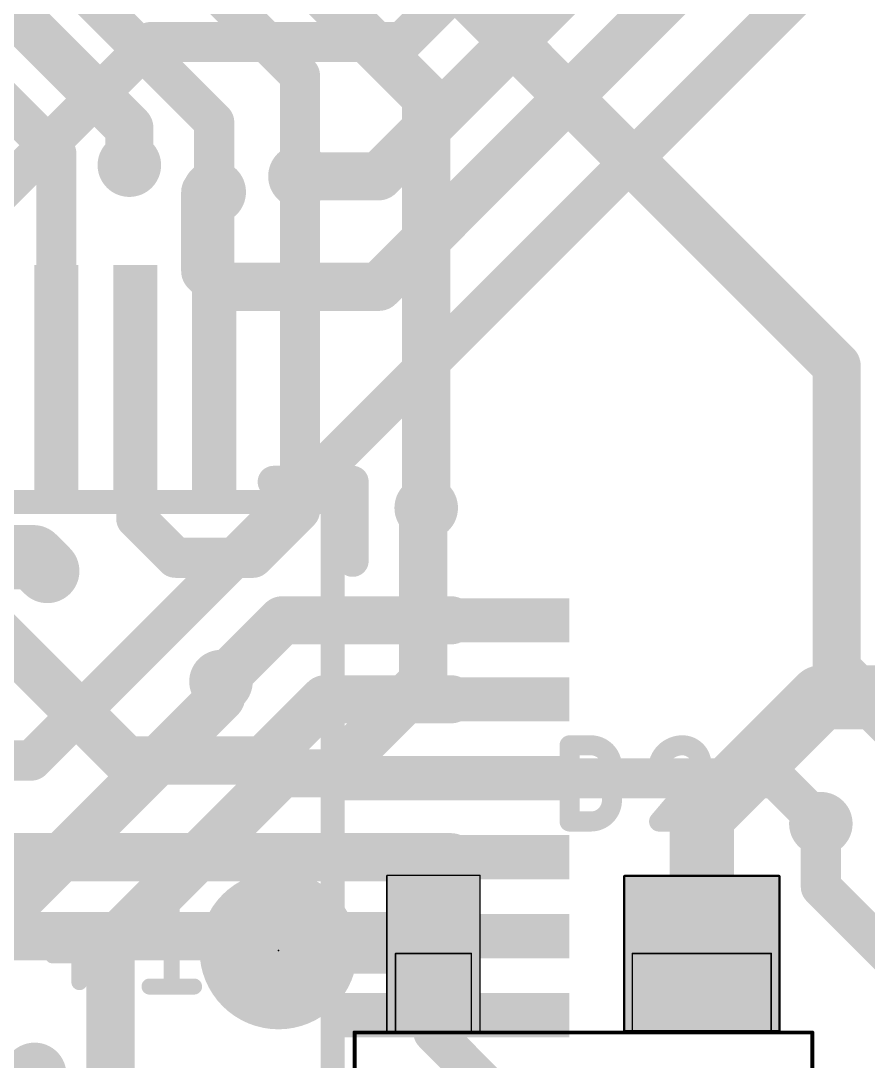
# Model space of a CAD drawing. Extents: x 23.6 to 57.9, y 14.1 to 54.9.
# Drawn here: x 45.43 to 50.8, y 31.4 to 37.98 of the extents above; entities that cross this region are included whole.
import ezdxf

# ---------------------------------------------------------------- set-up
doc = ezdxf.new("R2010")
doc.units = 0
for name, color, linetype in [('1', 12, 'CONTINUOUS'), ('16', 132, 'CONTINUOUS'), ('18', 110, 'CONTINUOUS'), ('22', 253, 'CONTINUOUS'), ('24', 53, 'CONTINUOUS'), ('25', 253, 'CONTINUOUS'), ('51', 253, 'CONTINUOUS'), ('52', 253, 'CONTINUOUS')]:
    doc.layers.add(name, color=color, linetype=linetype)

# ---------------------------------------------------------------- blocks, each defined once
blk = doc.blocks.new('PIE')
at = {"const_width": 0.5}
blk.add_lwpolyline([(0, -0.25, 1), (0, 0.25, 1), (0, -0.25)], format="xyb", dxfattribs=at)
blk = doc.blocks.new('RECT160000X160000R3')
at = {"const_width": 0.015}
blk.add_lwpolyline([(0.4925, -0.485), (0.4925, 0.485, 0.4142), (0.485, 0.4925), (-0.485, 0.4925, 0.4142), (-0.4925, 0.485), (-0.4925, -0.485, 0.4142), (-0.485, -0.4925), (0.485, -0.4925, 0.4142)], format="xyb", close=True, dxfattribs=at)
blk.add_solid([(-0.4888, -0.4888), (0.4888, -0.4888), (-0.4888, 0.4888), (0.4888, 0.4888)])
blk = doc.blocks.new('RECT160000X96000R3')
at = {"const_width": 0.009}
blk.add_lwpolyline([(0.4955, -0.291), (0.4955, 0.291, 0.4142), (0.491, 0.2955), (-0.491, 0.2955, 0.4142), (-0.4955, 0.291), (-0.4955, -0.291, 0.4142), (-0.491, -0.2955), (0.491, -0.2955, 0.4142)], format="xyb", close=True, dxfattribs=at)
blk.add_solid([(-0.4933, -0.2933), (0.4933, -0.2933), (-0.4933, 0.2933), (0.4933, 0.2933)])
blk = doc.blocks.new('RECT')
blk.add_solid([(-0.5, -0.5), (0.5, -0.5), (-0.5, 0.5), (0.5, 0.5)])
blk = doc.blocks.new('ROUNDV')
at = {"const_width": 0.5}
blk.add_lwpolyline([(0, -0.25, 1), (0, 0.25, 1), (0, -0.25)], format="xyb", dxfattribs=at)

msp = doc.modelspace()

# ---------------------------------------------------------------- linework, layer by layer
at = {"layer": '1'}
for points, const_width in [([(49.6, 38.9), (47.7, 37)], 0.3048), ([(50.2422, 38.8422), (47.7, 36.3)], 0.3048), ([(44.5, 37.2), (45.8906, 38.5906)], 0.3048), ([(50.8, 38.6), (45.5, 33.3)], 0.254), ([(48.4, 38.4), (47.85, 37.85)], 0.254), ([(45.1552, 36.75), (46.2552, 37.85)], 0.254), ([(47.85, 37.85), (46.2552, 37.85)], 0.254), ([(47.7, 37), (47.2, 37)], 0.3048), ([(46.6, 36.4), (46.6, 36.9)], 0.3048), ([(46.6, 36.9), (46.657, 36.9)], 0.3048), ([(46.7, 36.3), (46.6, 36.4)], 0.3048), ([(47.7, 36.3), (46.7, 36.3)], 0.3048), ([(48, 34.9), (47.9806, 34.8806)], 0.3048), ([(47.9806, 34.8806), (47.9806, 33.8009)], 0.3048), ([(44.2198, 34.588), (45.512, 34.588)], 0.4064), ([(45.512, 34.588), (45.6, 34.5)], 0.4064), ([(46.7, 33.8), (46.7, 33.7)], 0.3048), ([(47.9806, 33.8009), (47.3991, 33.2194)], 0.3048), ([(49.746, 32.946), (50.5, 33.7)], 0.4064), ([(50.5, 33.7), (52.126, 33.7)], 0.4064), ([(46.7, 33.7), (44.55, 31.55)], 0.3048), ([(45.2, 33.3), (45.5, 33.3)], 0.254), ([(47.0832, 33.2194), (46, 32.1362)], 0.3048), ([(47.3991, 33.2194), (47.0832, 33.2194)], 0.3048), ([(49.746, 32.078), (49.746, 32.946)], 0.4064), ([(50.5, 32.5), (50.5, 32.9)], 0.254), ([(51.319, 31.681), (50.5, 32.5)], 0.254), ([(46, 32.1362), (46, 29.7)], 0.3048), ([(47.064, 32.096), (47.046, 32.078)], 0.254), ([(47.064, 32.098), (47.064, 32.096)], 0.254), ([(48.046, 32.078), (47.046, 32.078)], 0.254), ([(48.046, 32.078), (48.046, 31.578)], 0.254), ([(48.543, 31.081), (48.046, 31.578)], 0.254), ([(45.5194, 31.3126), (45.5194, 30.9258)], 0.254)]:
    msp.add_lwpolyline(points, dxfattribs=dict(at, const_width=const_width))
for points, const_width in [([(46.2552, 37.9135, 1), (46.2552, 37.7865)], 0.127), ([(46.3001, 37.8051, 1), (46.2103, 37.8949)], 0.127), ([(47.8051, 37.8949, 1), (47.8949, 37.8051)], 0.127), ([(47.85, 37.7865, 1), (47.85, 37.9135)], 0.127), ([(47.2, 37.0762, 1), (47.2, 36.9238)], 0.1524), ([(47.6461, 37.0539, 1), (47.7539, 36.9461)], 0.1524), ([(47.7, 36.9238, 1), (47.7, 37.0762)], 0.1524), ([(46.6762, 36.9, 1), (46.5238, 36.9)], 0.1524), ([(46.6, 36.9762, 1), (46.6, 36.8238)], 0.1524), ([(46.657, 36.8238, 1), (46.657, 36.9762)], 0.1524), ([(46.6539, 36.4539, 1), (46.5461, 36.3461)], 0.1524), ([(46.5238, 36.4, 1), (46.6762, 36.4)], 0.1524), ([(46.7, 36.3762, 1), (46.7, 36.2238)], 0.1524), ([(47.7, 36.2238, 1), (47.7, 36.3762)], 0.1524), ([(46.6461, 36.2461, 1), (46.7539, 36.3539)], 0.1524), ([(47.6461, 36.3539, 1), (47.7539, 36.2461)], 0.1524), ([(48.0539, 34.8461, 1), (47.9461, 34.9539)], 0.1524), ([(48.0568, 34.8806, 1), (47.9044, 34.8806)], 0.1524), ([(47.9267, 34.9345, 1), (48.0345, 34.8267)], 0.1524), ([(45.5838, 34.6598, 1), (45.4402, 34.5162)], 0.2032), ([(45.512, 34.4864, 1), (45.512, 34.6896)], 0.2032), ([(45.5282, 34.4282, 1), (45.6718, 34.5718)], 0.2032), ([(46.7762, 33.8, 1), (46.6238, 33.8)], 0.1524), ([(48.0345, 33.747, 1), (47.9267, 33.8548)], 0.1524), ([(47.9044, 33.8009, 1), (48.0568, 33.8009)], 0.1524), ([(50.5, 33.8016, 1), (50.5, 33.5984)], 0.2032), ([(50.5718, 33.6282, 1), (50.4282, 33.7718)], 0.2032), ([(46.7539, 33.6461, 1), (46.6461, 33.7539)], 0.1524), ([(46.6238, 33.7, 1), (46.7762, 33.7)], 0.1524), ([(45.4551, 33.3449, 1), (45.5449, 33.2551)], 0.127), ([(45.5, 33.2365, 1), (45.5, 33.3635)], 0.127), ([(47.0832, 33.2956, 1), (47.0832, 33.1432)], 0.1524), ([(47.137, 33.1655, 1), (47.0293, 33.2733)], 0.1524), ([(47.3452, 33.2733, 1), (47.453, 33.1655)], 0.1524), ([(47.3991, 33.1432, 1), (47.3991, 33.2956)], 0.1524), ([(49.8476, 32.946, 1), (49.6444, 32.946)], 0.2032), ([(49.6742, 33.0178, 1), (49.8178, 32.8742)], 0.2032), ([(50.5635, 32.9, 1), (50.4365, 32.9)], 0.127), ([(50.5449, 32.5449, 1), (50.4551, 32.4551)], 0.127), ([(50.4365, 32.5, 1), (50.5635, 32.5)], 0.127), ([(46.0762, 32.1362, 1), (45.9238, 32.1362)], 0.1524), ([(45.9461, 32.1901, 1), (46.0539, 32.0824)], 0.1524), ([(47.1275, 32.098, 1), (47.0005, 32.098)], 0.127), ([(47.1089, 32.0511, 1), (47.0191, 32.1409)], 0.127), ([(47.046, 32.1415, 1), (47.046, 32.0145)], 0.127), ([(47.0011, 32.1229, 1), (47.0909, 32.0331)], 0.127), ([(47.0005, 32.096, 1), (47.1275, 32.096)], 0.127), ([(48.1095, 32.078, 1), (47.9825, 32.078)], 0.127), ([(48.046, 32.0145, 1), (48.046, 32.1415)], 0.127), ([(49.6444, 32.078, 1), (49.8476, 32.078)], 0.2032), ([(48.0909, 31.6229, 1), (48.0011, 31.5331)], 0.127), ([(47.9825, 31.578, 1), (48.1095, 31.578)], 0.127), ([(45.5829, 31.3126, 1), (45.4559, 31.3126)], 0.127)]:
    msp.add_lwpolyline(points, format="xyb", dxfattribs=dict(at, const_width=const_width))
at = {"layer": '16'}
for points, const_width in [([(43.6, 39.8253), (46.1194, 37.3059)], 0.3048), ([(45.657, 37.143), (43.2, 39.6)], 0.254), ([(44.586, 39.414), (46.657, 37.343)], 0.254), ([(45.586, 39.2528), (47.2, 37.6388)], 0.254), ([(46.586, 38.914), (48, 37.5)], 0.3048), ([(47.8, 38.6), (50.6, 35.8)], 0.3048), ([(47.2, 37.6388), (47.2, 37)], 0.254), ([(48, 37.5), (48, 34.9)], 0.3048), ([(46.1194, 37.3059), (46.1194, 37.0704)], 0.3048), ([(46.657, 37.343), (46.657, 36.9)], 0.254), ([(45.657, 35.688), (45.657, 37.143)], 0.254), ([(47.2, 37), (47.2, 34.8818)], 0.254), ([(46.657, 36.9), (46.657, 35.688)], 0.254), ([(50.6, 33.8797), (50.6, 35.8)], 0.3048), ([(46.163, 35.682), (46.157, 35.688)], 0.254), ([(46.163, 34.8328), (46.163, 35.682)], 0.254), ([(47.2, 34.8818), (46.9022, 34.584)], 0.254), ([(46.4118, 34.584), (46.163, 34.8328)], 0.254), ([(44.8194, 34.5806), (46.1, 33.3)], 0.3048), ([(46.9022, 34.584), (46.4118, 34.584)], 0.254), ([(47.088, 34.188), (46.7, 33.8)], 0.3048), ([(48.157, 34.188), (47.088, 34.188)], 0.3048), ([(51, 33.4797), (50.6, 33.8797)], 0.3048), ([(47.357, 33.688), (46.969, 33.3)], 0.3048), ([(48.157, 33.688), (47.357, 33.688)], 0.3048), ([(46.969, 33.3), (46.1, 33.3)], 0.3048), ([(50.212, 33.188), (48.157, 33.188)], 0.254), ([(50.5, 32.9), (50.212, 33.188)], 0.254), ([(48.157, 32.688), (45.012, 32.688)], 0.3048), ([(48.157, 32.188), (44.712, 32.188)], 0.3048)]:
    msp.add_lwpolyline(points, dxfattribs=dict(at, const_width=const_width))
for points, const_width in [([(47.2635, 37.6388, 1), (47.1365, 37.6388)], 0.127), ([(47.1551, 37.5939, 1), (47.2449, 37.6837)], 0.127), ([(48.0762, 37.5, 1), (47.9238, 37.5)], 0.1524), ([(47.9461, 37.4461, 1), (48.0539, 37.5539)], 0.1524), ([(46.1956, 37.3059, 1), (46.0432, 37.3059)], 0.1524), ([(46.0655, 37.252, 1), (46.1733, 37.3597)], 0.1524), ([(46.7205, 37.343, 1), (46.5935, 37.343)], 0.127), ([(46.6121, 37.2981, 1), (46.7019, 37.3879)], 0.127), ([(45.7205, 37.143, 1), (45.5935, 37.143)], 0.127), ([(45.6121, 37.0981, 1), (45.7019, 37.1879)], 0.127), ([(46.0432, 37.0704, 1), (46.1956, 37.0704)], 0.1524), ([(47.2635, 37, 1), (47.1365, 37)], 0.127), ([(46.7205, 36.9, 1), (46.5935, 36.9)], 0.127), ([(47.1365, 37, 1), (47.2635, 37)], 0.127), ([(46.5935, 36.9, 1), (46.7205, 36.9)], 0.127), ([(50.6762, 35.8, 1), (50.5238, 35.8)], 0.1524), ([(50.5461, 35.7461, 1), (50.6539, 35.8539)], 0.1524), ([(46.2019, 35.7329, 1), (46.1121, 35.6431)], 0.127), ([(46.2265, 35.682, 1), (46.0995, 35.682)], 0.127), ([(46.1181, 35.6371, 1), (46.2079, 35.7269)], 0.127), ([(45.5935, 35.688, 1), (45.7205, 35.688)], 0.127), ([(46.5935, 35.688, 1), (46.7205, 35.688)], 0.127), ([(47.2449, 34.8369, 1), (47.1551, 34.9267)], 0.127), ([(46.2079, 34.8777, 1), (46.1181, 34.7879)], 0.127), ([(47.1365, 34.8818, 1), (47.2635, 34.8818)], 0.127), ([(47.9238, 34.9, 1), (48.0762, 34.9)], 0.1524), ([(46.0995, 34.8328, 1), (46.2265, 34.8328)], 0.127), ([(46.4118, 34.6475, 1), (46.4118, 34.5205)], 0.127), ([(46.3669, 34.5391, 1), (46.4567, 34.6289)], 0.127), ([(46.8573, 34.6289, 1), (46.9471, 34.5391)], 0.127), ([(46.9022, 34.5205, 1), (46.9022, 34.6475)], 0.127), ([(47.088, 34.2642, 1), (47.088, 34.1118)], 0.1524), ([(47.1419, 34.1341, 1), (47.0341, 34.2419)], 0.1524), ([(48.157, 34.1118, 1), (48.157, 34.2642)], 0.1524), ([(50.6539, 33.9336, 1), (50.5461, 33.8258)], 0.1524), ([(46.6461, 33.8539, 1), (46.7539, 33.7461)], 0.1524), ([(50.5238, 33.8797, 1), (50.6762, 33.8797)], 0.1524), ([(47.357, 33.7642, 1), (47.357, 33.6118)], 0.1524), ([(47.4109, 33.6341, 1), (47.3031, 33.7419)], 0.1524), ([(48.157, 33.6118, 1), (48.157, 33.7642)], 0.1524), ([(46.1, 33.3762, 1), (46.1, 33.2238)], 0.1524), ([(46.0461, 33.2461, 1), (46.1539, 33.3539)], 0.1524), ([(46.9151, 33.3539, 1), (47.0229, 33.2461)], 0.1524), ([(46.969, 33.2238, 1), (46.969, 33.3762)], 0.1524), ([(48.157, 33.2515, 1), (48.157, 33.1245)], 0.127), ([(50.2569, 33.2329, 1), (50.1671, 33.1431)], 0.127), ([(50.212, 33.1245, 1), (50.212, 33.2515)], 0.127), ([(50.4551, 32.8551, 1), (50.5449, 32.9449)], 0.127), ([(48.157, 32.6118, 1), (48.157, 32.7642)], 0.1524), ([(48.157, 32.1118, 1), (48.157, 32.2642)], 0.1524)]:
    msp.add_lwpolyline(points, format="xyb", dxfattribs=dict(at, const_width=const_width))
at = {"layer": '22', "const_width": 0.2032}
for points in [[(47.534, 35.065), (47.034, 35.065)], [(47.534, 34.565), (47.534, 35.065)]]:
    msp.add_lwpolyline(points, dxfattribs=at)
at = {"layer": '22', "const_width": 0.1016}
for points in [[(47.034, 35.1158, 1), (47.034, 35.0142)], [(47.5848, 35.065, 1), (47.4832, 35.065)], [(47.534, 35.0142, 1), (47.534, 35.1158)], [(47.4832, 34.565, 1), (47.5848, 34.565)]]:
    msp.add_lwpolyline(points, format="xyb", dxfattribs=at)
at = {"layer": '24'}
msp.add_point((47.064, 32.098), dxfattribs=at)
at = {"layer": '25'}
for points, const_width in [([(48.9402, 33.3965, 1), (48.8767, 33.3965)], 0.0635), ([(48.9085, 33.4283, 1), (48.9085, 33.3648)], 0.0635), ([(49.0425, 33.4283, 1), (49.0425, 33.3648)], 0.0635), ([(49.1766, 33.2624, 0.4142), (49.0425, 33.3965)], 0.127), ([(49.0425, 33.3648, 1), (49.0425, 33.4283)], 0.0635), ([(49.6229, 33.3965, 0.3252), (49.4754, 33.2893)], 0.127), ([(49.7435, 33.2758, 0.4142), (49.6229, 33.3965)], 0.127), ([(49.6229, 33.4282, 1), (49.6229, 33.3647)], 0.0635), ([(49.6229, 33.3648, 1), (49.6229, 33.4282)], 0.0635), ([(49.7033, 33.182, 0.2053), (49.7435, 33.2758)], 0.127), ([(49.7753, 33.2758, 1), (49.7118, 33.2758)], 0.0635), ([(49.2083, 33.2624, 1), (49.1448, 33.2624)], 0.0635), ([(49.1448, 33.2624, 1), (49.2083, 33.2624)], 0.0635), ([(49.4452, 33.299, 1), (49.5056, 33.2795)], 0.0635), ([(49.7118, 33.2758, 1), (49.7753, 33.2758)], 0.0635), ([(49.6814, 33.205, 1), (49.7252, 33.159)], 0.0635), ([(49.7275, 33.1614, 1), (49.6791, 33.2026)], 0.0635), ([(49.0425, 32.9139, 0.4142), (49.1766, 33.048)], 0.127), ([(49.2083, 33.048, 1), (49.1448, 33.048)], 0.0635), ([(49.1448, 33.048, 1), (49.2083, 33.048)], 0.0635), ([(48.9085, 32.9457, 1), (48.9085, 32.8821)], 0.0635), ([(48.8767, 32.9139, 1), (48.9402, 32.9139)], 0.0635), ([(49.0425, 32.9456, 1), (49.0425, 32.8822)], 0.0635), ([(49.0425, 32.8821, 1), (49.0425, 32.9457)], 0.0635), ([(49.4754, 32.9457, 1), (49.4754, 32.8821)], 0.0635), ([(49.4512, 32.9345, 1), (49.4996, 32.8933)], 0.0635), ([(49.7435, 32.8821, 1), (49.7435, 32.9457)], 0.0635), ([(46.4138, 32.3768, 1), (46.363, 32.3768)], 0.0508), ([(46.4042, 32.357, 1), (46.3725, 32.3966)], 0.0508), ([(45.8285, 32.2357, 1), (45.7777, 32.2357)], 0.0508), ([(46.2314, 32.2837, 1), (46.2631, 32.2441)], 0.0508), ([(45.6338, 32.0918, 1), (45.6338, 32.041)], 0.0508), ([(45.9725, 32.041, 1), (45.9725, 32.0918)], 0.0508), ([(45.7777, 31.897, 1), (45.8285, 31.897)], 0.0508), ([(46.2472, 31.8942, 1), (46.2472, 31.8434)], 0.0508), ([(46.363, 31.8688, 1), (46.4138, 31.8688)], 0.0508), ([(46.5295, 31.8434, 1), (46.5295, 31.8942)], 0.0508)]:
    msp.add_lwpolyline(points, format="xyb", dxfattribs=dict(at, const_width=const_width))
for points, const_width in [([(48.9085, 32.9139), (48.9085, 33.3965)], 0.127), ([(48.9085, 33.3965), (49.0425, 33.3965)], 0.127), ([(49.1766, 33.2624), (49.1766, 33.048)], 0.127), ([(49.7033, 33.182), (49.4754, 32.9139)], 0.127), ([(49.0425, 32.9139), (48.9085, 32.9139)], 0.127), ([(49.4754, 32.9139), (49.7435, 32.9139)], 0.127), ([(46.2472, 32.2639), (46.3884, 32.3768)], 0.1016), ([(46.3884, 32.3768), (46.3884, 31.8688)], 0.1016), ([(45.8031, 31.897), (45.8031, 32.2357)], 0.1016), ([(45.6338, 32.0664), (45.9725, 32.0664)], 0.1016), ([(46.2472, 31.8688), (46.5295, 31.8688)], 0.1016)]:
    msp.add_lwpolyline(points, dxfattribs=dict(at, const_width=const_width))
at = {"layer": '51'}
for points, const_width in [([(47.806, 32.078), (47.806, 31.578)], 0.01), ([(48.286, 32.078), (47.806, 32.078)], 0.01), ([(48.286, 31.578), (48.286, 32.078)], 0.01), ([(49.306, 32.078), (49.306, 31.578)], 0.01), ([(50.186, 32.078), (49.306, 32.078)], 0.01), ([(50.186, 31.578), (50.186, 32.078)], 0.01), ([(47.546, 31.578), (47.546, 30.278)], 0.025), ([(50.446, 31.578), (47.546, 31.578)], 0.025), ([(47.806, 31.578), (48.286, 31.578)], 0.01), ([(49.306, 31.578), (50.186, 31.578)], 0.01), ([(50.446, 30.278), (50.446, 31.578)], 0.025)]:
    msp.add_lwpolyline(points, dxfattribs=dict(at, const_width=const_width))
for points, const_width in [([(47.8085, 32.078, 1), (47.8035, 32.078)], 0.005), ([(47.806, 32.0805, 1), (47.806, 32.0755)], 0.005), ([(48.2885, 32.078, 1), (48.2835, 32.078)], 0.005), ([(48.286, 32.0755, 1), (48.286, 32.0805)], 0.005), ([(49.3085, 32.078, 1), (49.3035, 32.078)], 0.005), ([(49.306, 32.0805, 1), (49.306, 32.0755)], 0.005), ([(50.1885, 32.078, 1), (50.1835, 32.078)], 0.005), ([(50.186, 32.0755, 1), (50.186, 32.0805)], 0.005), ([(47.5523, 31.578, 1), (47.5397, 31.578)], 0.0125), ([(47.546, 31.5843, 1), (47.546, 31.5718)], 0.0125), ([(47.806, 31.5805, 1), (47.806, 31.5755)], 0.005), ([(47.8035, 31.578, 1), (47.8085, 31.578)], 0.005), ([(48.2835, 31.578, 1), (48.2885, 31.578)], 0.005), ([(48.286, 31.5755, 1), (48.286, 31.5805)], 0.005), ([(49.306, 31.5805, 1), (49.306, 31.5755)], 0.005), ([(49.3035, 31.578, 1), (49.3085, 31.578)], 0.005), ([(50.1835, 31.578, 1), (50.1885, 31.578)], 0.005), ([(50.186, 31.5755, 1), (50.186, 31.5805)], 0.005), ([(50.4523, 31.578, 1), (50.4398, 31.578)], 0.0125), ([(50.446, 31.5718, 1), (50.446, 31.5843)], 0.0125)]:
    msp.add_lwpolyline(points, format="xyb", dxfattribs=dict(at, const_width=const_width))
at = {"layer": '52', "const_width": 0.1524}
for points in [[(47.407, 34.938), (40.407, 34.938)], [(47.407, 27.938), (47.407, 34.938)]]:
    msp.add_lwpolyline(points, dxfattribs=at)
at = {"layer": '52', "const_width": 0.0762}
for points in [[(47.4451, 34.938, 1), (47.3689, 34.938)], [(47.407, 34.8999, 1), (47.407, 34.9761)]]:
    msp.add_lwpolyline(points, format="xyb", dxfattribs=at)

# ---------------------------------------------------------------- block references
at = {"layer": '1'}
msp.add_blockref('PIE', (47.064, 32.098), dxfattribs=at)
at = {"layer": '1', "rotation": 270}
for name, p in [('RECT160000X96000R3', (48.046, 32.078)), ('RECT160000X160000R3', (49.746, 32.078))]:
    msp.add_blockref(name, p, dxfattribs=at)
at = {"layer": '16', "xscale": 1.5, "yscale": 0.28, "rotation": 90}
for p in [(45.657, 35.688), (46.157, 35.688), (46.657, 35.688)]:
    msp.add_blockref('RECT', p, dxfattribs=at)
at = {"layer": '16', "xscale": 1.5, "yscale": 0.28}
for p in [(48.157, 34.188), (48.157, 33.688), (48.157, 33.188), (48.157, 32.688), (48.157, 32.188), (48.157, 31.688)]:
    msp.add_blockref('RECT', p, dxfattribs=at)
at = {"layer": '18', "xscale": 0.4024, "yscale": 0.4024}
for p in [(46.1194, 37.0704), (46.1194, 37.0704), (47.2, 37), (47.2, 37), (46.657, 36.9), (46.657, 36.9), (48, 34.9), (48, 34.9), (45.6, 34.5), (45.6, 34.5), (46.7, 33.8), (46.7, 33.8), (50.5, 32.9), (50.5, 32.9), (45.5194, 31.3126), (45.5194, 31.3126)]:
    msp.add_blockref('ROUNDV', p, dxfattribs=at)
at = {"layer": '52', "yscale": 0.25}
for p, rotation in [((45.657, 35.438), 270), ((46.157, 35.438), 270), ((46.657, 35.438), 270), ((47.907, 34.188), 180), ((47.907, 33.688), 180), ((47.907, 33.188), 180), ((47.907, 32.688), 180), ((47.907, 32.188), 180), ((47.907, 31.688), 180)]:
    msp.add_blockref('RECT', p, dxfattribs=dict(at, rotation=rotation))

doc.saveas('drawing.dxf')
